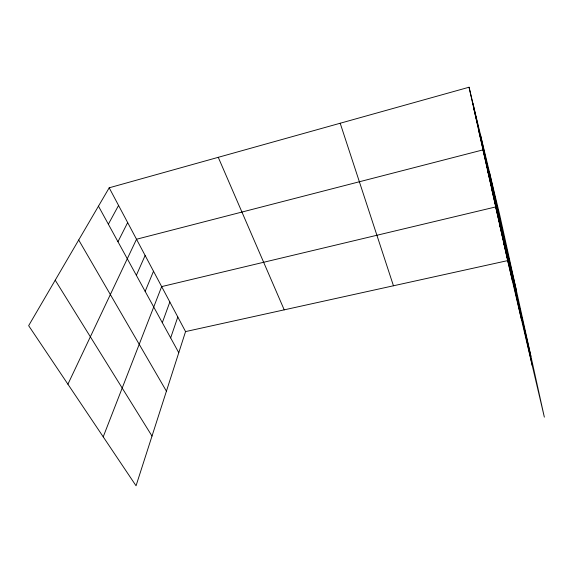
<?xml version="1.0" encoding="UTF-8"?>
<svg xmlns="http://www.w3.org/2000/svg" width="573" height="573" viewBox="0 0 573 573"><rect width="100%" height="100%" fill="white"/><g stroke="black" fill="none" stroke-linecap="round" stroke-linejoin="round"><path stroke-width="0.86" d="M109.192 187.801L185.559 331.588L136.045 485.775L28.65 325.672L109.192 187.801L469.051 87.225L499.642 214.653L544.35 417.144L507.649 260.615L469.051 87.225M170.654 337.905L177.809 316.991M162.309 322.671L169.844 302M103.219 436.834L161.665 286.6L495.702 206.932L530.927 356.342M145.162 291.371L153.507 271.244M136.353 275.291L145.134 255.465M67.915 384.211L136.517 239.249L482.996 149.875L516.252 289.895M117.966 241.734L127.664 222.582M108.361 224.208L118.561 205.442M185.559 331.588L507.649 260.615M55.216 280.204L152.01 436.067M78.702 240.001L166.421 391.194M98.47 206.158L178.776 352.717M218.263 157.317L284.222 309.85M340.197 123.238L393.45 285.777M473.85 108.777L477.925 125.838M478.498 129.656L482.71 147.333M487.365 169.479L491.813 188.266M491.591 188.488L496.146 207.763M499.806 225.368L504.548 245.523M503.789 243.253L508.616 263.802M472.983 103.606L512.556 281.529M489.278 171.492L532.281 365.66M480.346 134.275L521.58 320.028"/></g></svg>
